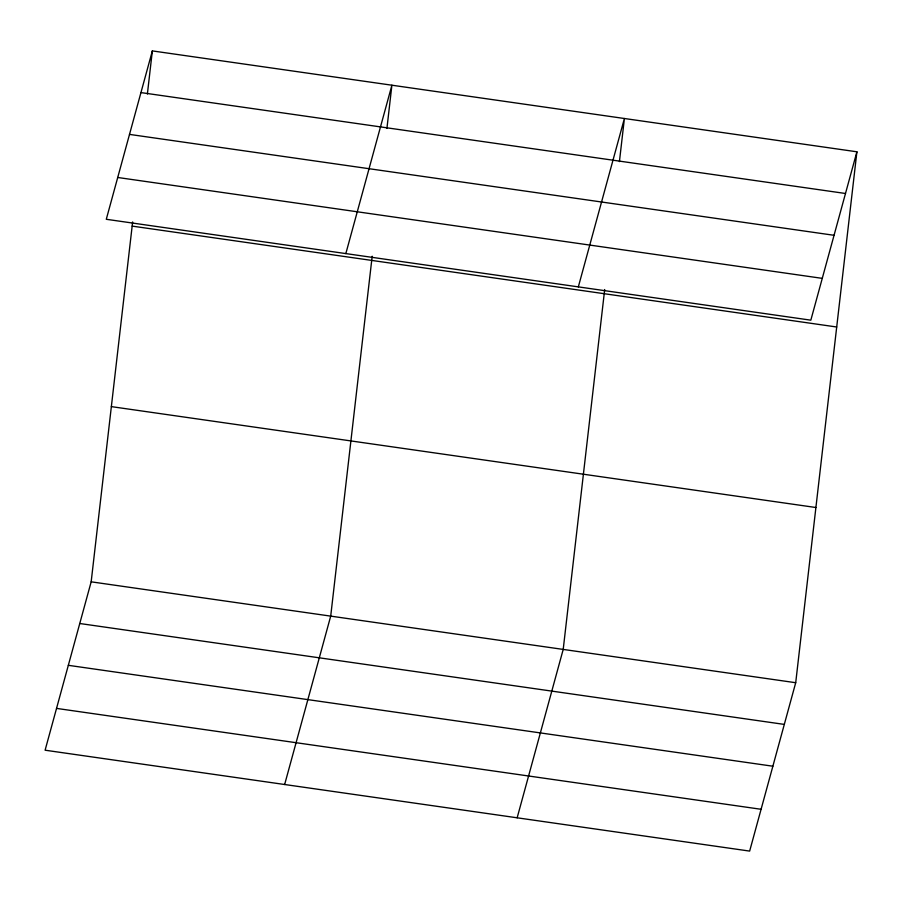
<?xml version="1.0" encoding="UTF-8"?>
<svg xmlns="http://www.w3.org/2000/svg" width="902" height="902" viewBox="0 0 902 902"><rect width="100%" height="100%" fill="white"/><g stroke="black" fill="none" stroke-linecap="round" stroke-linejoin="round"><path stroke-width="1.35" d="M856.9 151.795L810.83 320.176L106.289 219.287L152.348 50.907L856.9 151.795L795.711 682.713L749.652 851.093L45.1 750.205L91.17 581.824L132.639 221.937M147.387 94.011L152.348 50.907M372.188 256.236L330.707 616.122L284.649 784.514M386.935 128.309L391.896 85.205L345.838 253.586M604.69 289.531L563.209 649.417L517.15 817.798M619.426 161.605L624.398 118.5L578.329 286.881M140.949 92.59L845.49 193.49M129.505 134.398L834.057 235.298M117.722 177.48L822.274 278.368M132.166 226.109L836.706 326.998M111.352 406.622L815.904 507.51M91.17 581.824L795.711 682.713M79.759 623.507L784.312 724.407M68.326 665.315L772.867 766.215M56.533 708.397L761.085 809.286"/></g></svg>
